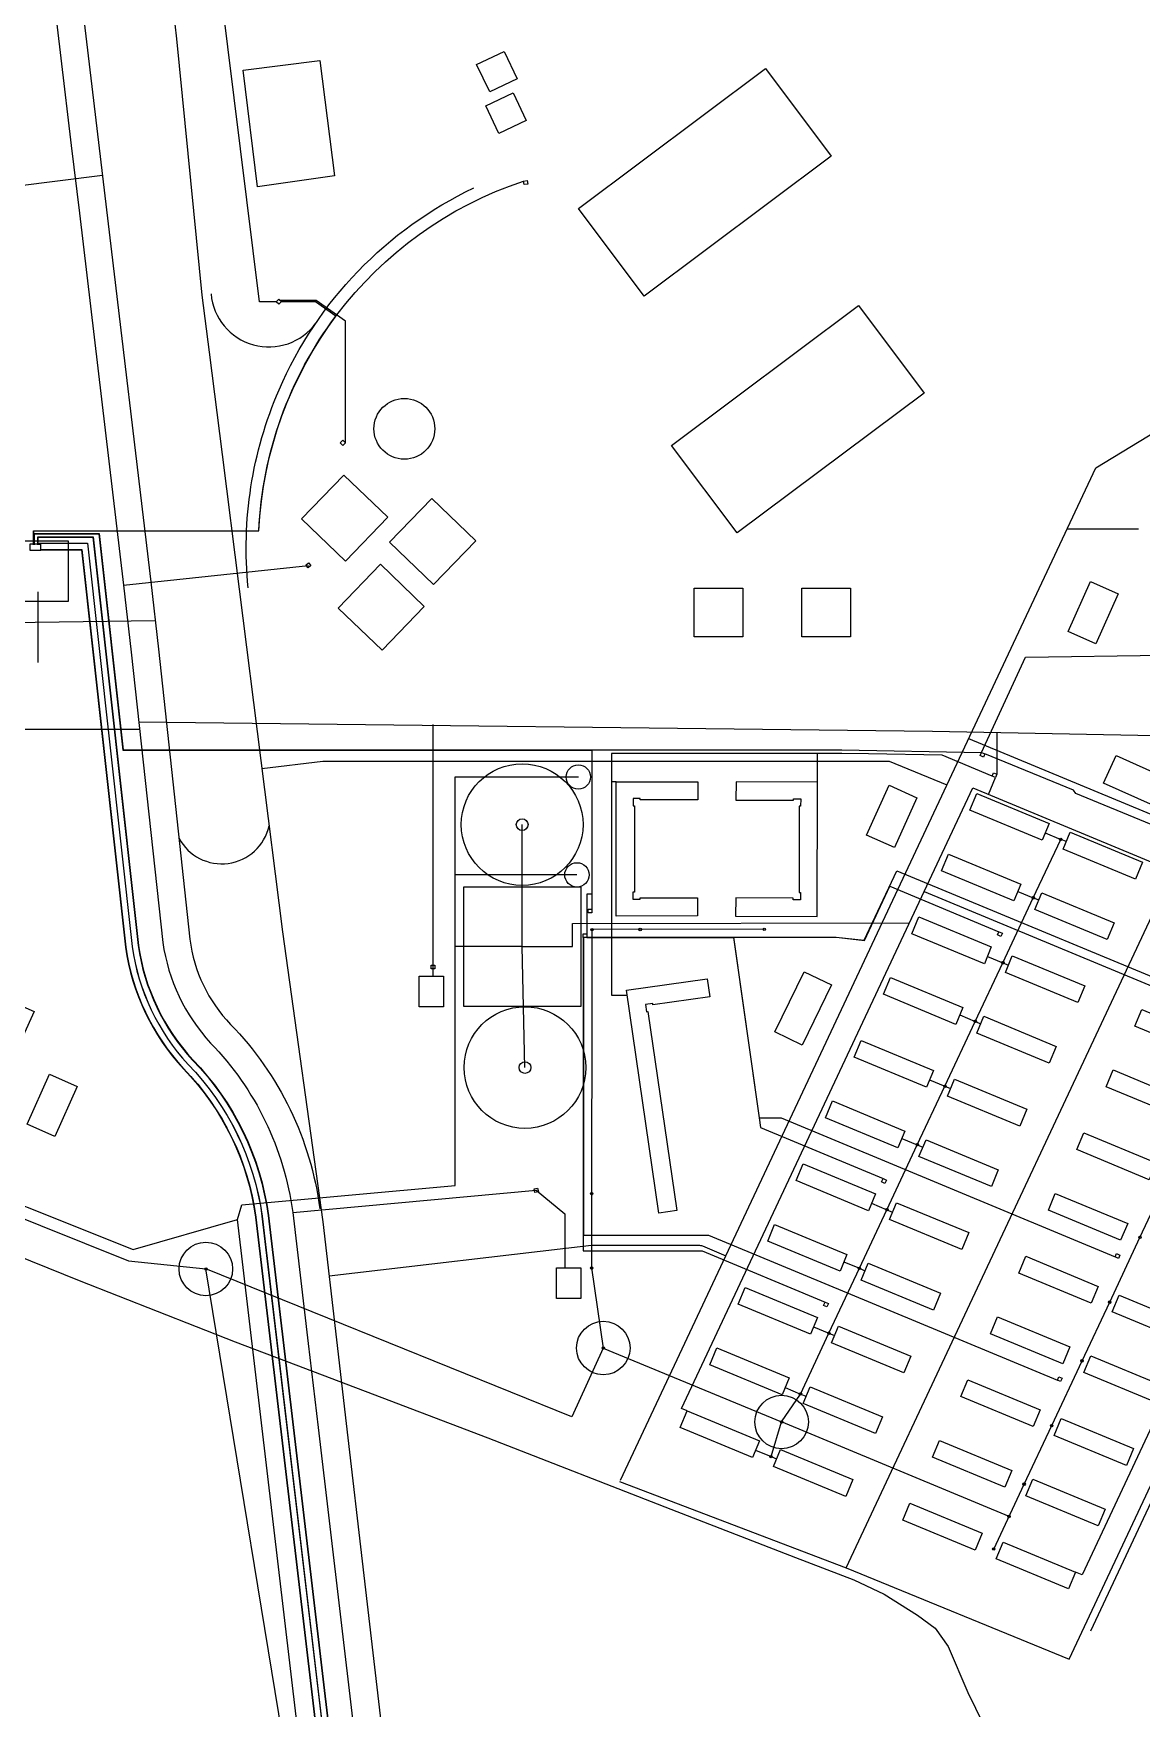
# Model space of a CAD drawing. Header units: millimetres. Extents: x 2242211 to 2245579, y 377443 to 383867.
# Drawn here: x 2243638 to 2244549, y 380203 to 381580 of the extents above; entities that cross this region are included whole.
import ezdxf

# ---------------------------------------------------------------- set-up
doc = ezdxf.new("R2010")
doc.units = ezdxf.units.MM

msp = doc.modelspace()

# ---------------------------------------------------------------- linework, layer by layer
for points in [[(2242210.7, 383866.8), (2242468.9, 383280.4), (2242575.5, 383048.5), (2242622.1, 382893.4), (2243238.7, 382751), (2243608.4, 382000), (2243612.2, 381967.7), (2243628.6, 381830.1), (2243635.1, 381775.5), (2243669.3, 381487.9), (2243675.9, 381432.3), (2243712.3, 381126.6), (2243718.5, 381071.5), (2243744.5, 380832.8, 0.150688), (2243783.8, 380750.1, -0.160623), (2243851.3, 380610.9), (2243864, 380503), (2243872.2, 380434.1), (2243909.5, 380117.9)], [(2243638.4, 381159.8), (2243638.4, 381171.1), (2243823.5, 381171.1, -0.310548), (2244041, 381458.8)], [(2243638.3, 381159.8), (2243638.3, 381171.2), (2243823.4, 381171.2, -0.15064), (2243886.7, 381347.8), (2243870.1, 381359.6), (2243841.9, 381359.6)], [(2243641.9, 381159.8), (2243641.9, 381166.2), (2243687.4, 381166.2), (2243724.5, 380830.2, 0.151646), (2243769.2, 380736.3, -0.160741), (2243831.3, 380608.4), (2243889.5, 380115.7), (2243906.3, 379940.2), (2243899.3, 379114.7), (2243899.3, 379088.4), (2243962.6, 379031.6), (2244144.4, 378910.7), (2244247, 378856.3), (2244492.7, 378868.8), (2244598, 378872.9), (2244742, 378867.5), (2244831.2, 378916.2), (2244926.1, 378921), (2244932.7, 378903.8)], [(2243642, 381159.8), (2243642, 381166.1), (2243687.1, 381166.1), (2243724.2, 380830.2, 0.151626), (2243769, 380736.1, -0.160763), (2243831, 380608.3), (2243889.2, 380115.7), (2243906, 379940.2), (2243899, 379114.7), (2243899.2, 379088.3), (2243962.5, 379031.5), (2244144.4, 378910.6), (2244247, 378856.2), (2244291.9, 378858.5), (2244325.6, 378827.4), (2244332.5, 378629.7), (2244338.7, 378622.3)], [(2243644.2, 381155.8), (2243677.8, 381155.8), (2243714, 380828.9, 0.152052), (2243761.5, 380729, -0.160823), (2243820.8, 380607.1), (2243878.9, 380114.6), (2243895.7, 379939.8), (2243892.3, 379539.1), (2243475.8, 379539.1)], [(2243644.2, 381155.7), (2243677.8, 381155.7), (2243713.9, 380828.9, 0.152056), (2243761.4, 380728.9, -0.160824), (2243820.7, 380607), (2243878.8, 380114.6), (2243895.6, 379939.8), (2243895.3, 379895.7), (2243552.1, 379895.7)], [(2243643, 381159.8), (2243643, 381161.1), (2243682.6, 381161.1), (2243719.3, 380829.5, 0.151837), (2243765.3, 380732.6, -0.160792), (2243826.1, 380607.7), (2243884.2, 380115.2), (2243901, 379940), (2243894, 379114.7), (2243894, 378076.6), (2243826.5, 378076.6)], [(2243643.1, 381159.8), (2243643.1, 381161), (2243682.5, 381161), (2243719.2, 380829.5, 0.151841), (2243765.3, 380732.6, -0.160793), (2243826, 380607.7), (2243884.1, 380115.1), (2243900.9, 379940), (2243893.9, 379114.7), (2243893.9, 378665.6), (2243739.3, 378665.5)], [(2243644.2, 381155.9), (2243677.9, 381155.9), (2243714.1, 380828.9, 0.152048), (2243761.6, 380729.1, -0.160823), (2243820.9, 380607.1), (2243879, 380114.6), (2243895.8, 379939.8), (2243888.8, 379114.7), (2243888.8, 379056.9), (2243823.9, 379056.9)]]:
    msp.add_lwpolyline(points, format="xyb")
at = {"ltscale": 0.5}
for points in [[(2243669.6, 382719.8), (2243659.4, 382448.6), (2243658.7, 382431.4, 0.02069), (2243658.7, 382376.4, 0.022924), (2243664, 382315.6), (2243688.6, 382164.8), (2243698, 382107.4), (2243710.4, 382031.5), (2243734, 381793.7), (2243737.5, 381758.7), (2243754.5, 381587.7), (2243755.7, 381575.8), (2243776.6, 381365), (2243782.6, 381318), (2243793.2, 381234.1), (2243807.2, 381123.3), (2243842.8, 380841.5), (2243875.9, 380603.1), (2243887.2, 380506.2), (2243895.2, 380437.3), (2243909.7, 380312.3), (2243932.4, 380116.9)], [(2243660.8, 382320.3, -0.07883), (2243638.4, 382036.4, 0.089632), (2243634.6, 381970.4), (2243650.9, 381832.8), (2243657.4, 381778.2), (2243691.7, 381490.6), (2243698.3, 381435), (2243734.6, 381129.2), (2243740.9, 381074), (2243766.8, 380835.4, 0.162509), (2243800.2, 380765.5, -0.160395), (2243873.6, 380613.8)], [(2243814.6, 381124.3, -0.127382), (2243840, 381287.1, -0.181257), (2244000, 381453.2)], [(2243784.1, 381366, 0.692011), (2243870.3, 381342, 0.713774)], [(2243757.8, 380918.6, 0.696658), (2243831.8, 380928.6, 0.822685)], [(2243881.1, 380558.8), (2244096.9, 380583.9), (2244184.7, 380583.9, -0.098758), (2244188, 380583.3), (2244207.1, 380575.3)]]:
    msp.add_lwpolyline(points, format="xyb", dxfattribs=at)
for points in [[(2243837.7, 381359.6), (2243824, 381359.6), (2243751.4, 381944.6), (2243761.3, 381945.8)], [(2243894.6, 381243.6), (2243894.6, 381343.5), (2243870.4, 381360.6), (2243841, 381360.6)], [(2243638.9, 381159.8), (2243638.9, 381169), (2243692.1, 381169), (2243711.8, 380991.2), (2243941.1, 380991.2), (2244302.6, 380991.2), (2244417.2, 380989.1)], [(2243639, 381159.8), (2243639, 381168.9), (2243692, 381168.9), (2243711.7, 380991.1), (2243941.1, 380991.1), (2244097.1, 380991.1), (2244097.1, 380860.2)], [(2243639.1, 381159.8), (2243639.1, 381168.8), (2243691.9, 381168.8), (2243711.6, 380991), (2243941.1, 380991), (2244097, 380991), (2244097, 380872.5), (2244093, 380872.5), (2244093, 380840)], [(2243641.8, 381121), (2243641.8, 381063.1)], [(2244417.2, 380989.1), (2244453.5, 381067.5), (2244566.6, 381068.9), (2244780, 381071.5), (2244843.8, 381079.3), (2244842.5, 381089.7)], [(2244406.6, 381000.5), (2244590, 380924.2)], [(2244790.5, 380833.6), (2244675.8, 380880.8), (2244494.9, 380955.3), (2244492.8, 380957.9), (2244420, 380988)], [(2244093, 380837.3), (2244297.9, 380837.3), (2244320.9, 380834.6), (2244347.7, 380891.7), (2244622.4, 380777.6)], [(2244093, 380837.2), (2244297.9, 380837.2), (2244321, 380834.5), (2244341.9, 380879), (2244431.6, 380841.7)], [(2244090, 380837), (2244090, 380579.2), (2244187.8, 380579.2), (2244288.8, 380537.2)], [(2244090.1, 380837), (2244090.1, 380592.3), (2244192.8, 380592.3), (2244479.6, 380473.1)], [(2244093, 380837.1), (2244213.6, 380837.1), (2244234.5, 380688.7), (2244252.6, 380688.7), (2244527.1, 380574.3)], [(2244093, 380837), (2244213.5, 380837), (2244234.5, 380688.6), (2244235.6, 380680.6), (2244336.4, 380638.7)], [(2243556.8, 380602.9), (2243675.8, 380554.9), (2243803.9, 380504.5), (2243853.7, 380485.5), (2243924.6, 380458.6), (2244011.7, 380425.6), (2244162.1, 380366.9), (2244264.3, 380327.2), (2244312.3, 380308.9), (2244337.3, 380297.1), (2244364.7, 380279.7), (2244379.3, 380269.1), (2244389.9, 380254), (2244406, 380216.3), (2244437.1, 380152.8)]]:
    msp.add_lwpolyline(points)
at = {"color": 165, "true_color": 0x5e67af}
for points in [[(2244024.9, 381565.4), (2244035.8, 381542.9), (2244013.2, 381532.1), (2244002.4, 381554.6)], [(2244086.2, 381436.2), (2244239.9, 381551.3), (2244293.8, 381479.2), (2244140.1, 381364.2)], [(2244032.4, 381531.3), (2244043.2, 381508.7), (2244020.7, 381497.9), (2244009.9, 381520.5)], [(2244162.6, 381241.5), (2244316.3, 381356.6), (2244370.2, 381284.5), (2244216.5, 381169.5)], [(2243893.3, 381217.1), (2243929.3, 381182.4), (2243894.6, 381146.4), (2243858.6, 381181.1)], [(2243965.7, 381197.7), (2244001.6, 381163), (2243966.9, 381127), (2243930.9, 381161.8)], [(2243923.4, 381143.7), (2243959.4, 381109), (2243924.7, 381073), (2243888.7, 381107.7)], [(2244181.2, 381124.2), (2244221.2, 381124.2), (2244221.2, 381084.2), (2244181.2, 381084.2)], [(2244269.6, 381124.2), (2244309.6, 381124.2), (2244309.6, 381084.2), (2244269.6, 381084.2)]]:
    msp.add_lwpolyline(points, close=True, dxfattribs=at)
at = {"color": 6}
msp.add_lwpolyline([(2243822.4, 381453.9), (2243810.4, 381550), (2243873.4, 381557.9), (2243885.5, 381463)], close=True, dxfattribs=at)
at = {"ltscale": 0.5}
for points in [[(2243588.1, 381450.2), (2243694.9, 381463.5)], [(2244546.2, 381172.6), (2244487.4, 381172.6)], [(2243520.6, 381094.4), (2243738.2, 381097.4)], [(2243825.8, 380975.9), (2243875.9, 380982), (2244341.4, 380982), (2244388.7, 380962.4)], [(2244306, 380318.8), (2244617.6, 380983)], [(2244489.4, 380243.6), (2244760, 380820.4), (2244770.9, 380815.3), (2244846.5, 380976.5)], [(2244507, 380266.9), (2244765.4, 380817.9)], [(2244119.9, 380389.6), (2244306, 380318.8), (2244489.4, 380243.6)]]:
    msp.add_lwpolyline(points, dxfattribs=at)
for points in [[(2244044.4, 381456.2), (2244041.4, 381455.9), (2244041, 381458.8), (2244044, 381459.2)], [(2243842, 381359.7), (2243839.9, 381357.5), (2243837.7, 381359.6), (2243839.8, 381361.8)], [(2243894.6, 381243.6), (2243892.5, 381241.4), (2243890.3, 381243.5), (2243892.4, 381245.7)], [(2243616.8, 381163.1), (2243666.8, 381163.1), (2243666.8, 381113.1), (2243616.8, 381113.1)], [(2243644.2, 381160.2), (2243635.2, 381160.2), (2243635.2, 381155.2), (2243644.2, 381155.2)], [(2244417.2, 380989.1), (2244420, 380988), (2244418.8, 380985.2), (2244416.1, 380986.4)], [(2244097.1, 380857.2), (2244094.1, 380857.2), (2244094.1, 380860.2), (2244097.1, 380860.2)], [(2244093, 380837), (2244090, 380837), (2244090, 380840), (2244093, 380840)], [(2244434.4, 380840.4), (2244433.1, 380837.7), (2244430.4, 380839), (2244431.6, 380841.7)], [(2244339.1, 380637.4), (2244337.9, 380634.7), (2244335.2, 380636), (2244336.4, 380638.7)], [(2244531, 380575.8), (2244529.8, 380573.1), (2244527.1, 380574.3), (2244528.3, 380577)], [(2244291.5, 380535.9), (2244290.3, 380533.2), (2244287.5, 380534.5), (2244288.8, 380537.2)], [(2244483.5, 380474.6), (2244482.3, 380471.8), (2244479.6, 380473.1), (2244480.8, 380475.8)]]:
    msp.add_lwpolyline(points, close=True)
at = {"color": 221, "ltscale": 0.5, "true_color": 0xe59ee3}
msp.add_lwpolyline([(2244120.5, 380390.7), (2244511.1, 381223.1), (2244788.3, 381391.6)], dxfattribs=at)
at = {"color": 2}
for points in [[(2243712.3, 381126.6), (2243864.1, 381142.8)], [(2243724.7, 381014.3), (2244377.1, 381006.5), (2245038.1, 380993.7), (2245050.4, 380993.5), (2245139.7, 380951.6)], [(2243966.4, 381012), (2243966.4, 380812.7)], [(2243725.4, 381007.9), (2243516.5, 381007.9)], [(2244429.9, 381005.5), (2244429.9, 380971.3)], [(2244426, 380969.6), (2244384.9, 380986.7), (2244324.3, 380987.8), (2244302.6, 380988.2), (2244113.1, 380988.2), (2244113.1, 380789.4), (2244125.2, 380789.4)], [(2244282.5, 380964.6), (2244282.5, 380988.2)], [(2244117.1, 380964.9), (2244113.1, 380964.9)], [(2244175.4, 380447.8), (2244170.8, 380449.7), (2244410.2, 380959.9), (2244739.2, 380823.2), (2244499.9, 380313), (2244494.6, 380315.2)], [(2244423, 380954.6), (2244428.8, 380968.5)], [(2243966.4, 380812.7), (2243966.4, 380805)], [(2243851.3, 380610.9), (2244051.4, 380629.1)], [(2244051.4, 380629.1), (2244075, 380609.7), (2244075, 380565.2)]]:
    msp.add_lwpolyline(points, dxfattribs=at)
for points in [[(2243866.2, 381142.8), (2243864, 381140.7), (2243862, 381142.9), (2243864.1, 381144.9)], [(2244427.2, 380972.4), (2244429.9, 380971.3), (2244428.8, 380968.5), (2244426, 380969.6)], [(2243955.1, 380805), (2243975.1, 380805), (2243975.1, 380780), (2243955.1, 380780)], [(2243964.9, 380814.2), (2243967.9, 380814.2), (2243967.9, 380811.2), (2243964.9, 380811.2)], [(2244049.6, 380630.3), (2244052.5, 380630.9), (2244053.1, 380627.9), (2244050.2, 380627.3)], [(2244068.1, 380565.2), (2244088.1, 380565.2), (2244088.1, 380540.2), (2244068.1, 380540.2)]]:
    msp.add_lwpolyline(points, close=True, dxfattribs=at)
at = {"color": 254, "true_color": 0xddb3d4}
for points in [[(2244506.9, 381129.7), (2244529.7, 381119.4), (2244511.2, 381078.4), (2244488.4, 381088.6)], [(2244568.8, 380968.1), (2244558.6, 380945.3), (2244517.5, 380963.8), (2244527.8, 380986.5)], [(2244341.4, 380962.1), (2244364.2, 380951.8), (2244345.7, 380910.8), (2244322.9, 380921.1)], [(2244271.5, 380808.8), (2244294, 380797.9), (2244270, 380748.4), (2244247.5, 380759.3)], [(2243615.9, 380786.3), (2243638.7, 380776), (2243620.2, 380735), (2243597.4, 380745.2)], [(2243651.4, 380724.6), (2243674.2, 380714.3), (2243655.7, 380673.3), (2243632.9, 380683.5)]]:
    msp.add_lwpolyline(points, close=True, dxfattribs=at)
at = {"color": 141, "true_color": 0xadddf7}
for points in [[(2243984.7, 380829.4), (2243984.7, 380968.9), (2244086, 380968.9)], [(2244039.9, 380829.4), (2244039.8, 380929.7)], [(2244084.8, 380888.4), (2243984.7, 380888.4)], [(2244039.9, 380829.4), (2244081.2, 380829.4), (2244081.2, 380848.4), (2244358.1, 380848.9), (2244370.2, 380874.8), (2244747.4, 380718.1)], [(2243877.7, 378066.5), (2243877.7, 378453.1), (2243877.7, 378501.5), (2243877.7, 379946.7), (2243877.7, 379969.4), (2243863.9, 380113), (2243805.8, 380605.2), (2243809.5, 380617.2), (2243984.7, 380633.1), (2243984.7, 380829.4)], [(2244039.9, 380829.4), (2243984.7, 380829.4)], [(2244042.1, 380730), (2244039.9, 380829.4)], [(2243529.3, 380740.9), (2243544.4, 380650.6), (2243720.1, 380580.5), (2243805.8, 380605.2)]]:
    msp.add_lwpolyline(points, dxfattribs=at)
at = {"color": 5}
for points in [[(2244184, 380854.6), (2244117.1, 380854.4), (2244117.1, 380964.9), (2244184.1, 380964.9), (2244184.1, 380950), (2244136.9, 380950), (2244136.9, 380951.2), (2244130.9, 380951.2), (2244131, 380945.1), (2244132.1, 380945.1), (2244132, 380874.2), (2244130.8, 380874.2), (2244130.8, 380868.3), (2244136.8, 380868.3), (2244136.8, 380869.4), (2244184, 380869.5)], [(2244215.2, 380854.5), (2244282.2, 380854.1), (2244282.5, 380964.6), (2244215.6, 380964.9), (2244215.5, 380949.9), (2244262.7, 380949.7), (2244262.8, 380950.9), (2244268.7, 380950.9), (2244268.6, 380944.8), (2244267.5, 380944.8), (2244267.3, 380874), (2244268.5, 380874), (2244268.4, 380868), (2244262.5, 380868), (2244262.5, 380869.2), (2244215.3, 380869.4)], [(2244152.2, 380610.3), (2244125.6, 380793.6), (2244191.9, 380803), (2244194, 380788.2), (2244147.3, 380781.6), (2244147.1, 380782.7), (2244141.2, 380781.9), (2244142.1, 380775.9), (2244143.2, 380776.1), (2244167, 380612.5)]]:
    msp.add_lwpolyline(points, close=True, dxfattribs=at)
at = {"color": 1}
for points in [[(2244407.8, 380941.5), (2244413.5, 380955.3), (2244472.9, 380930.6), (2244467.2, 380916.8)], [(2244490.2, 380923.4), (2244549.7, 380898.7), (2244543.9, 380884.9), (2244484.5, 380909.6)], [(2244390.1, 380905.5), (2244449.6, 380880.8), (2244443.8, 380867), (2244384.4, 380891.7)], [(2244466.9, 380873.7), (2244526.4, 380849), (2244520.6, 380835.2), (2244461.2, 380859.9)], [(2244365.9, 380853.8), (2244425.3, 380829.1), (2244419.6, 380815.3), (2244360.1, 380840)], [(2244442.6, 380821.9), (2244502.1, 380797.3), (2244496.3, 380783.4), (2244436.9, 380808.1)], [(2244342.5, 380804), (2244402, 380779.3), (2244396.2, 380765.5), (2244336.8, 380790.2)], [(2244548.9, 380777.8), (2244608.4, 380753.1), (2244602.6, 380739.3), (2244543.2, 380764)], [(2244419.3, 380772.1), (2244478.7, 380747.4), (2244473, 380733.6), (2244413.5, 380758.3)], [(2244318.3, 380752.3), (2244377.7, 380727.6), (2244372, 380713.8), (2244312.5, 380738.5)], [(2244525.6, 380728), (2244585, 380703.3), (2244579.3, 380689.5), (2244519.8, 380714.1)], [(2244395, 380720.4), (2244454.4, 380695.7), (2244448.7, 380681.9), (2244389.2, 380706.6)], [(2244294.9, 380702.5), (2244354.3, 380677.8), (2244348.6, 380664), (2244289.2, 380688.7)], [(2244371.7, 380670.6), (2244431.1, 380645.9), (2244425.4, 380632.1), (2244365.9, 380656.8)], [(2244501.3, 380676.3), (2244560.7, 380651.6), (2244555, 380637.8), (2244495.6, 380662.5)], [(2244270.7, 380650.8), (2244330.1, 380626.1), (2244324.4, 380612.3), (2244264.9, 380637)], [(2244477.9, 380626.5), (2244537.4, 380601.8), (2244531.6, 380588), (2244472.2, 380612.7)], [(2244347.4, 380618.9), (2244406.8, 380594.3), (2244401.1, 380580.4), (2244341.6, 380605.1)], [(2244247.3, 380601), (2244306.7, 380576.3), (2244301, 380562.5), (2244241.6, 380587.2)], [(2244453.7, 380574.8), (2244513.1, 380550.1), (2244507.4, 380536.3), (2244447.9, 380561)], [(2244324, 380569.1), (2244383.5, 380544.4), (2244377.7, 380530.6), (2244318.3, 380555.3)], [(2244223, 380549.3), (2244282.5, 380524.6), (2244276.7, 380510.8), (2244217.3, 380535.5)], [(2244530.4, 380542.9), (2244589.9, 380518.2), (2244584.1, 380504.4), (2244524.7, 380529.1)], [(2244299.8, 380517.4), (2244359.2, 380492.8), (2244353.5, 380478.9), (2244294, 380503.6)], [(2244424.6, 380511.2), (2244430.3, 380525), (2244489.8, 380500.3), (2244484, 380486.5)], [(2244193.9, 380485.7), (2244199.7, 380499.5), (2244259.1, 380474.8), (2244253.4, 380461)], [(2244507.1, 380493.1), (2244566.5, 380468.4), (2244560.8, 380454.6), (2244501.3, 380479.3)], [(2244270.7, 380453.8), (2244276.4, 380467.6), (2244335.9, 380442.9), (2244330.1, 380429.1)], [(2244400.3, 380459.5), (2244406.1, 380473.3), (2244465.5, 380448.6), (2244459.8, 380434.8)], [(2244169.7, 380434), (2244175.4, 380447.8), (2244234.9, 380423.1), (2244229.1, 380409.3)], [(2244482.8, 380441.4), (2244542.2, 380416.7), (2244536.5, 380402.9), (2244477, 380427.6)], [(2244377, 380409.7), (2244382.7, 380423.5), (2244442.2, 380398.8), (2244436.4, 380385)], [(2244246.4, 380402.1), (2244252.1, 380415.9), (2244311.6, 380391.2), (2244305.8, 380377.4)], [(2244459.4, 380391.6), (2244518.9, 380366.9), (2244513.2, 380353.1), (2244453.7, 380377.8)], [(2244352.7, 380358), (2244358.4, 380371.8), (2244417.9, 380347.1), (2244412.2, 380333.3)], [(2244435.2, 380339.9), (2244494.6, 380315.2), (2244488.9, 380301.4), (2244429.4, 380326.1)]]:
    msp.add_lwpolyline(points, close=True, dxfattribs=at)
at = {"color": 32, "true_color": 0xcd6928}
for points in [[(2244253, 380438.6), (2244268.5, 380461.6), (2244291.9, 380511.6), (2244316.9, 380565), (2244339.5, 380613.1), (2244364.5, 380666.5), (2244387.2, 380714.6), (2244412.1, 380767.9), (2244434.8, 380816.1), (2244459.8, 380869.5), (2244482.4, 380917.6)], [(2244469.7, 380922.9), (2244482.4, 380917.6)], [(2244487, 380915.7), (2244482.4, 380917.6)], [(2244447.1, 380874.8), (2244459.8, 380869.5)], [(2244464.4, 380867.6), (2244459.8, 380869.5)], [(2244238.8, 380843.7), (2244097.1, 380843.4), (2244096.9, 380565.2), (2244106.5, 380499.4)], [(2244427.3, 380334.1), (2244452.3, 380387.5), (2244475, 380435.6), (2244499.9, 380488.9), (2244522.6, 380537.1), (2244547.5, 380590.4), (2244570.2, 380638.6), (2244595.2, 380691.9), (2244617.8, 380740.1), (2244642.8, 380793.5), (2244665.4, 380841.5)], [(2244422.1, 380821.4), (2244434.8, 380816.1)], [(2244434.8, 380816.1), (2244439.4, 380814.2)], [(2244399.4, 380773.2), (2244412.1, 380767.9)], [(2244412.1, 380767.9), (2244416.7, 380766)], [(2244374.5, 380719.9), (2244387.2, 380714.6)], [(2244387.2, 380714.6), (2244391.8, 380712.7)], [(2244351.8, 380671.7), (2244364.5, 380666.5)], [(2243521, 380655.4), (2243538, 380641.4), (2243571.4, 380629.1), (2243716.4, 380571.2), (2243779.9, 380564.4)], [(2244364.5, 380666.5), (2244369.1, 380664.5)], [(2244326.9, 380618.4), (2244339.5, 380613.1)], [(2244339.5, 380613.1), (2244344.2, 380611.2)], [(2244065.6, 378799.1), (2243867.7, 379014.9), (2243867.7, 379946.7), (2243867.7, 379968.9), (2243854, 380111.9), (2243779.9, 380564.4)], [(2244106.5, 380499.4), (2244080.5, 380442.9), (2243779.9, 380564.4)], [(2244304.2, 380570.2), (2244316.9, 380565)], [(2244316.9, 380565), (2244321.5, 380563)], [(2244279.3, 380516.9), (2244291.9, 380511.6)], [(2244291.9, 380511.6), (2244296.5, 380509.7)], [(2244106.5, 380499.4), (2244253, 380438.6)], [(2244255.8, 380466.9), (2244268.5, 380461.6)], [(2244268.5, 380461.6), (2244273.1, 380459.7)], [(2244244.3, 380410.1), (2244253, 380438.6)], [(2244439.9, 380360.9), (2244253, 380438.6)], [(2244231.6, 380415.4), (2244244.3, 380410.1)], [(2244244.3, 380410.1), (2244248.9, 380408.2)]]:
    msp.add_lwpolyline(points, dxfattribs=at)
at = {"color": 141, "true_color": 0xadddf7}
msp.add_lwpolyline([(2244088.4, 380878.3), (2243991.5, 380878.3), (2243991.5, 380780.5), (2244088.4, 380780.5)], close=True, dxfattribs=at)
at = {"color": 165, "true_color": 0x5e67af}
msp.add_circle((2243943, 381255.1), 25, dxfattribs=at)
at = {"color": 141, "true_color": 0xadddf7}
for centre, radius in [((2244039.8, 380929.7), 50), ((2244086, 380968.9), 10), ((2244039.8, 380929.7), 4.82), ((2244084.8, 380888.4), 10), ((2244042.1, 380730), 50), ((2244042.1, 380730), 4.82)]:
    msp.add_circle(centre, radius, dxfattribs=at)
at = {"color": 32, "true_color": 0xcd6928}
for centre, radius in [((2244482.4, 380917.6), 1), ((2244459.8, 380869.5), 1), ((2244097.1, 380843.4), 1), ((2244136.8, 380843.5), 1), ((2244238.8, 380843.7), 1), ((2244434.8, 380816.1), 1), ((2244412.1, 380767.9), 1), ((2244387.2, 380714.6), 1), ((2244364.5, 380666.5), 1), ((2244097, 380626.2), 1), ((2244339.5, 380613.1), 1), ((2243779.9, 380564.4), 22), ((2244547.5, 380590.4), 1), ((2243779.9, 380564.4), 1), ((2244096.9, 380565.2), 1), ((2244316.9, 380565), 1), ((2244522.6, 380537.1), 1), ((2244106.5, 380499.4), 22), ((2244291.9, 380511.6), 1), ((2244106.5, 380499.4), 1), ((2244499.9, 380488.9), 1), ((2244253, 380438.6), 22), ((2244268.5, 380461.6), 1), ((2244253, 380438.6), 1), ((2244475, 380435.6), 1), ((2244244.3, 380410.1), 1), ((2244452.3, 380387.5), 1), ((2244439.9, 380360.9), 1), ((2244427.3, 380334.1), 1)]:
    msp.add_circle(centre, radius, dxfattribs=at)

doc.saveas('drawing.dxf')
